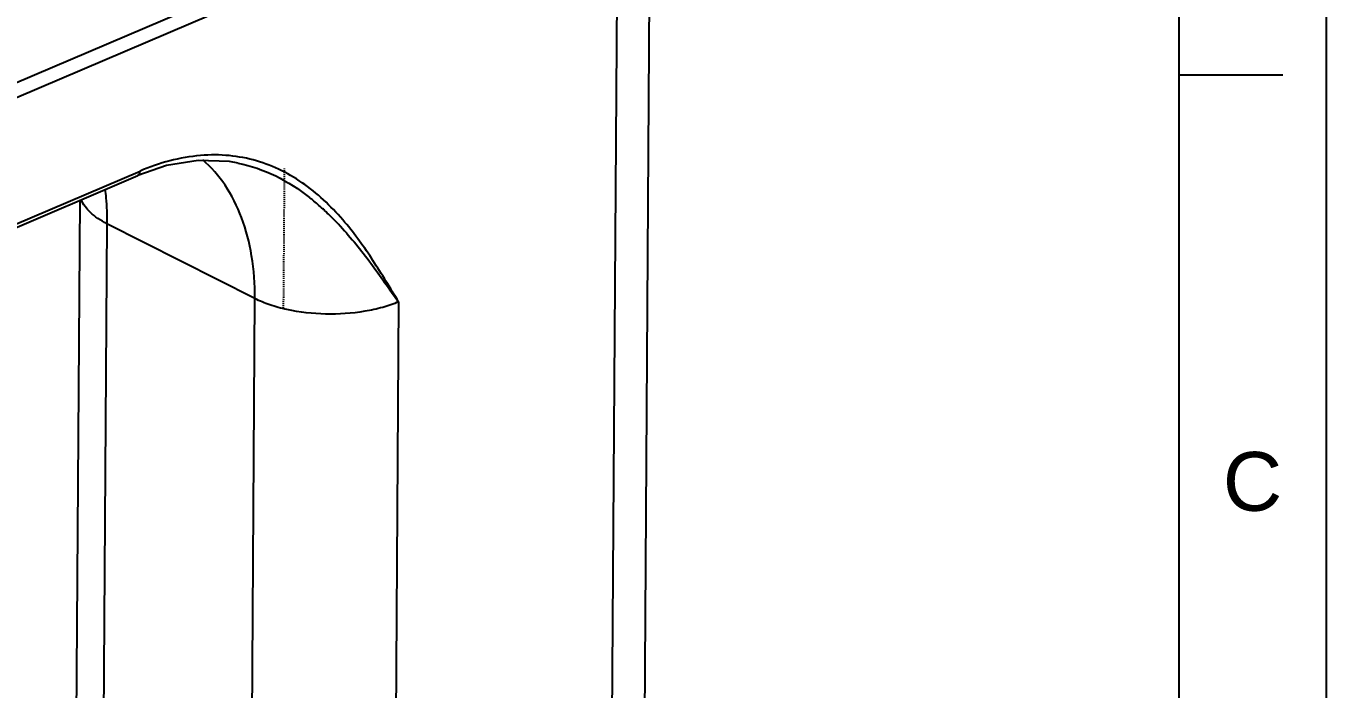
# Model space of a CAD drawing. Header units: millimetres. Extents: x 645 to 1239, y -1145 to -725.
# Drawn here: x 1113.6 to 1238.7, y -954.5 to -890.7 of the extents above; entities that cross this region are included whole.
import ezdxf

# ---------------------------------------------------------------- set-up
doc = ezdxf.new("R2010")
doc.units = ezdxf.units.MM
doc.header["$LTSCALE"] = 0.1
doc.linetypes.add('CENTER', pattern=[0.6, 0.375, -0.075, 0.075, -0.075])
doc.layers.add('DEFAULT_1', color=7, linetype='CENTER')
doc.styles.get("Standard").update_dxf_attribs({"font": 'arial.ttf'})

msp = doc.modelspace()

# ---------------------------------------------------------------- linework, layer by layer
for p, q in [((1224.52, -1130.38), (1224.52, -738.66)), ((1224.52, -895.35), (1234.52, -895.35))]:
    msp.add_line(p, q)
at = {"color": 7, "linetype": 'Continuous'}
for p, q in [((1173.68, -869.49), (1173.06, -962.57)), ((1073.88, -912.68), (1169.92, -871.63)), ((1074.53, -913.84), (1170.56, -872.8)), ((1169.93, -965.94), (1170.56, -872.8)), ((1127.13, -904.09), (1124.35, -905.04)), ((1133.99, -903.84), (1133.99, -903.84)), ((1074.22, -926.47), (1124.35, -905.04)), ((1074.44, -926.03), (1124.57, -904.61)), ((1118.77, -907.43), (1118.38, -964.13)), ((1121.39, -909.68), (1121, -967.28)), ((1135.62, -916.89), (1121.39, -909.68)), ((1143.8, -909.89), (1143.84, -909.93)), ((1135.23, -974.48), (1135.62, -916.89)), ((1149.44, -917.2), (1149.06, -974.86))]:
    msp.add_line(p, q, dxfattribs=at)
msp.add_lwpolyline([(644.72, -724.52), (1238.66, -724.52), (1238.66, -1144.52), (644.72, -1144.52)], close=True)
msp.add_lwpolyline([(1134, -903.84), (1133.16, -903.7), (1130.16, -903.6), (1127.13, -904.09)], dxfattribs=at)
for centre, radius, start, end in [((1127.69, -923.87), 21.29, 50.7211, 51.7269), ((1126.31, -925.53), 23.44, 47.4975, 50.6831), ((1124.71, -927.31), 25.84, 46.911, 47.5364), ((1123.65, -928.43), 27.38, 45.6013, 46.904), ((1120.8, -931.32), 31.44, 42.9729, 45.5665)]:
    msp.add_arc(centre, radius, start, end, dxfattribs=at)
for points, knots in [([(1144.28, -909.55), (1143.14, -908.21), (1141.23, -906.33), (1138.23, -904.51), (1135.77, -903.55), (1133.13, -903.04), (1129.3, -903.04), (1126.41, -903.82), (1124.57, -904.61)], [0, 0, 0, 0, 0.241536, 0.359992, 0.479088, 0.599985, 0.726081, 1, 1, 1, 1]), ([(1135.62, -916.89), (1135.62, -915.51), (1135.44, -912.86), (1134.5, -909.14), (1132.92, -905.97), (1131.42, -904.24), (1130.6, -903.54)], [0, 0, 0, 0, 0.280969, 0.540101, 0.778292, 1, 1, 1, 1]), ([(1133.99, -903.84), (1135.25, -904.1), (1137.7, -904.95), (1139.87, -906.36), (1140.88, -907.16)], [0, 0, 0, 0, 0.49916, 1, 1, 1, 1]), ([(1124.35, -905.04), (1124.43, -905.01), (1124.55, -904.87), (1124.57, -904.7), (1124.57, -904.61)], [0, 0, 0, 0, 0.46107, 1, 1, 1, 1]), ([(1121.2, -906.39), (1121.23, -906.65), (1121.35, -907.75), (1121.39, -908.85), (1121.39, -909.68)], [0, 0, 0, 0, 0.244652, 1, 1, 1, 1]), ([(1121.39, -909.68), (1121.09, -909.53), (1120.53, -909.21), (1119.62, -908.5), (1119.1, -907.84), (1118.92, -907.36)], [0, 0, 0, 0, 0.295125, 0.559316, 1, 1, 1, 1]), ([(1143.84, -909.93), (1144.88, -911.05), (1146.82, -913.43), (1148.53, -915.96), (1149.44, -917.2)], [0, 0, 0, 0, 0.499397, 1, 1, 1, 1]), ([(1149.44, -917.2), (1148.64, -915.86), (1147.05, -913.23), (1145.26, -910.72), (1144.28, -909.55)], [0, 0, 0, 0, 0.505879, 1, 1, 1, 1]), ([(1149.44, -917.2), (1148.95, -917.41), (1147.88, -917.78), (1145.54, -918.28), (1142.44, -918.49), (1139.35, -918.15), (1137.09, -917.54), (1136.08, -917.12), (1135.62, -916.89)], [0, 0, 0, 0, 0.114037, 0.238582, 0.5051, 0.768873, 0.89017, 1, 1, 1, 1])]:
    msp.add_open_spline(points, degree=3, knots=knots, dxfattribs=at)
msp.add_point((1224.52, -895.35))
at = {"layer": 'DEFAULT_1', "color": 7, "linetype": 'CENTER'}
msp.add_line((1138.38, -917.8), (1138.48, -904.37), dxfattribs=at)

# ---------------------------------------------------------------- texts
at = {"insert": (1231.59, -934.52), "char_height": 5.66, "attachment_point": 5}
msp.add_mtext_dynamic_manual_height_columns('C', width=10, gutter_width=12.5, heights=[0], dxfattribs=at)

doc.saveas('drawing.dxf')
